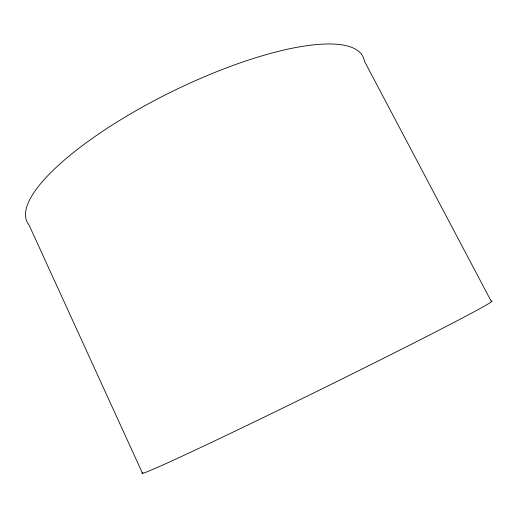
<?xml version="1.0" encoding="UTF-8"?>
<svg xmlns="http://www.w3.org/2000/svg" width="517" height="517" viewBox="0 0 517 517"><rect width="100%" height="100%" fill="white"/><g stroke="black" fill="none" stroke-linecap="round" stroke-linejoin="round"><path stroke-width="0.78" d="M142.317 472.893L28.978 224.876A187.173 52.973 -26.2 0 1 173.415 90.902A187.173 52.973 -26.2 0 1 364.369 61.084L491.15 301.159A195.116 3.671 -26.2 0 1 316.979 391.343A195.116 3.671 -26.2 0 1 142.912 472.435"/></g></svg>
